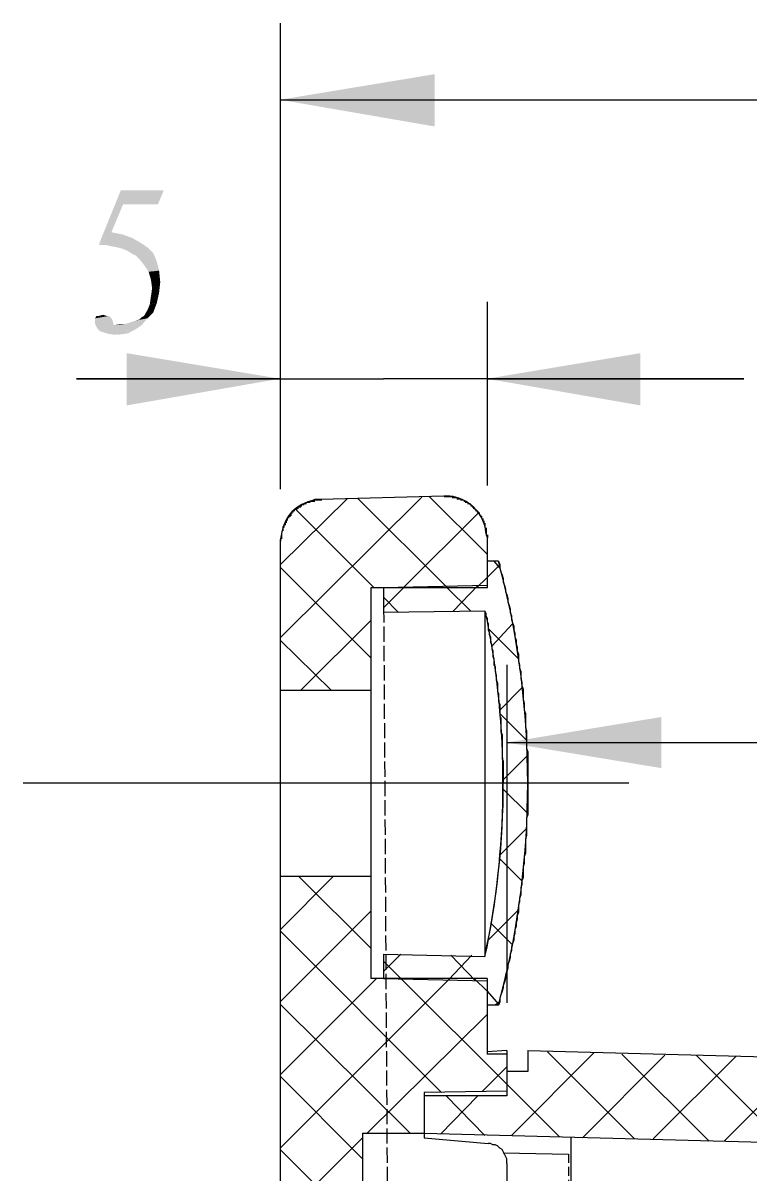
# Model space of a CAD drawing. Header units: millimetres. Extents: x 4 to 529, y -167 to 297.
# Drawn here: x 332.69 to 350.36, y 143.09 to 171.06 of the extents above; entities that cross this region are included whole.
import ezdxf

# ---------------------------------------------------------------- set-up
doc = ezdxf.new("R2010")
doc.units = ezdxf.units.MM
doc.linetypes.add('PDF_IMPORT', pattern=[1, 0.8, -0.2])
doc.layers.add('PDF_图层 1', color=7, linetype='Continuous', true_color=0x231f20)

msp = doc.modelspace()

# ---------------------------------------------------------------- linework, layer by layer
at = {"layer": 'PDF_图层 1', "color": 7, "lineweight": -3, "true_color": 0xffffff}
for points in [[(338.927, 171.065), (338.927, 159.746)], [(338.927, 169.202), (361.253, 169.202)], [(338.927, 164.291), (338.927, 159.746)], [(343.951, 164.291), (343.951, 159.831)], [(338.927, 162.428), (333.987, 162.428), (341.439, 162.428)], [(343.951, 162.428), (350.188, 162.428), (341.438, 162.428)], [(342.37, 159.549), (338.926, 156.133)], [(340.564, 159.52), (338.927, 157.912)], [(339.915, 159.492), (339.774, 159.492)], [(342.906, 159.577), (339.914, 159.492)], [(342.906, 159.577), (339.914, 159.492)], [(340.818, 159.52), (342.991, 157.347)], [(342.539, 159.577), (343.951, 158.166)], [(343.048, 159.577), (342.907, 159.577)], [(339.293, 159.266), (341.213, 157.347)], [(343.753, 159.182), (341.918, 157.347)], [(338.955, 158.617), (338.927, 158.504)], [(343.951, 158.589), (343.923, 158.702)], [(338.927, 158.504), (338.927, 154.863)], [(338.927, 158.504), (338.927, -18.33)], [(343.951, 158.589), (343.951, 157.347), (341.128, 157.347), (341.128, 154.863)], [(343.951, 158.589), (343.951, 157.347)], [(338.927, 157.855), (341.128, 155.654)], [(343.951, 157.996), (343.951, 157.403)], [(344.233, 157.996), (343.951, 157.996)], [(344.233, 157.996), (343.951, 157.996)], [(344.261, 157.912), (343.951, 157.601)], [(344.12, 157.996), (344.261, 157.827)], [(344.233, 157.996), (344.261, 157.911)], [(344.29, 157.77), (344.233, 157.996)], [(344.261, 157.912), (344.261, 157.827)], [(344.261, 157.827), (344.289, 157.742)], [(343.951, 157.601), (343.697, 157.347)], [(344.289, 157.742), (344.318, 157.658)], [(344.318, 157.658), (344.346, 157.573)], [(344.346, 157.573), (344.346, 157.488)], [(344.346, 157.488), (344.374, 157.404)], [(341.128, 157.347), (341.128, 147.863)], [(343.951, 157.347), (341.128, 157.347)], [(343.951, 157.404), (341.438, 157.347)], [(343.951, 157.404), (341.438, 157.347)], [(341.947, 157.375), (341.439, 156.867)], [(341.439, 157.347), (341.439, 156.754)], [(342.963, 157.375), (343.555, 156.782)], [(343.725, 157.404), (343.132, 156.783)], [(344.374, 157.404), (344.402, 157.319)], [(344.402, 157.319), (344.402, 157.262)], [(344.402, 157.262), (344.431, 157.178)], [(341.439, 157.121), (341.806, 156.754)], [(344.43, 157.178), (344.459, 157.093)], [(344.459, 157.093), (344.459, 157.008)], [(344.459, 157.008), (344.487, 156.924)], [(344.487, 156.924), (344.515, 156.839)], [(343.894, 156.783), (341.439, 156.754)], [(343.894, 156.783), (341.439, 156.754)], [(343.894, 156.783), (343.923, 156.726)], [(343.894, 156.783), (343.894, 148.4)], [(343.951, 156.585), (343.895, 156.782)], [(343.922, 156.726), (343.922, 156.67)], [(343.922, 156.67), (343.951, 156.613)], [(344.515, 156.839), (344.515, 156.754)], [(344.515, 156.754), (344.543, 156.67)], [(344.543, 156.67), (344.543, 156.585)], [(341.128, 156.557), (339.434, 154.863)], [(343.951, 156.613), (343.951, 156.528)], [(343.951, 156.529), (343.979, 156.472)], [(343.979, 156.472), (343.979, 156.416)], [(343.979, 156.416), (343.979, 156.331)], [(344.572, 156.472), (344.064, 155.936)], [(344.543, 156.585), (344.572, 156.5)], [(344.572, 156.5), (344.6, 156.416)], [(344.6, 156.416), (344.6, 156.331)], [(343.979, 156.359), (344.713, 155.625)], [(343.979, 156.331), (344.007, 156.275)], [(344.007, 156.275), (344.007, 156.218)], [(344.007, 156.218), (344.035, 156.162)], [(344.035, 156.162), (344.035, 156.077)], [(344.6, 156.331), (344.628, 156.246)], [(344.628, 156.246), (344.628, 156.162)], [(344.628, 156.162), (344.656, 156.077)], [(338.927, 156.077), (340.168, 154.863)], [(344.035, 156.077), (344.035, 156.021)], [(344.035, 156.02), (344.064, 155.964)], [(344.064, 155.964), (344.064, 155.879)], [(344.064, 155.879), (344.092, 155.823)], [(344.092, 155.823), (344.092, 155.766)], [(344.656, 156.077), (344.656, 155.992)], [(344.656, 155.992), (344.684, 155.908)], [(344.684, 155.907), (344.684, 155.823)], [(344.684, 155.823), (344.713, 155.738)], [(344.092, 155.766), (344.092, 155.682)], [(344.092, 155.682), (344.12, 155.625)], [(344.12, 155.625), (344.12, 155.569)], [(344.12, 155.569), (344.12, 155.484)], [(344.713, 155.738), (344.713, 155.654)], [(344.713, 155.653), (344.713, 155.569)], [(344.713, 155.569), (344.741, 155.484)], [(344.12, 155.484), (344.148, 155.428)], [(344.148, 155.428), (344.148, 155.371)], [(344.148, 155.371), (344.148, 155.315)], [(344.148, 155.315), (344.177, 155.23)], [(344.43, 155.484), (344.43, 147.27)], [(344.741, 155.484), (344.741, 155.399)], [(344.741, 155.4), (344.769, 155.315)], [(344.769, 155.315), (344.769, 155.23)], [(344.176, 155.23), (344.176, 155.174)], [(344.176, 155.174), (344.176, 155.117)], [(344.176, 155.117), (344.205, 155.033)], [(344.205, 155.033), (344.205, 154.976)], [(344.205, 154.976), (344.205, 154.92)], [(344.769, 155.23), (344.769, 155.145)], [(344.769, 155.146), (344.797, 155.061)], [(344.797, 155.061), (344.797, 154.976)], [(344.797, 154.976), (344.826, 154.891)], [(338.927, 154.863), (341.128, 154.863)], [(338.927, 154.863), (341.128, 154.863)], [(344.205, 154.92), (344.205, 154.835)], [(344.205, 154.835), (344.233, 154.779)], [(344.233, 154.778), (344.233, 154.722)], [(344.233, 154.722), (344.233, 154.637)], [(344.797, 154.92), (344.261, 154.383)], [(344.826, 154.892), (344.826, 154.807)], [(344.826, 154.807), (344.826, 154.722)], [(344.826, 154.722), (344.826, 154.637)], [(344.233, 154.637), (344.233, 154.581)], [(344.233, 154.581), (344.261, 154.524)], [(344.261, 154.524), (344.261, 154.44)], [(344.261, 154.44), (344.261, 154.383)], [(344.826, 154.637), (344.854, 154.553)], [(344.854, 154.553), (344.854, 154.468)], [(344.854, 154.468), (344.854, 154.383)], [(344.261, 154.383), (344.261, 154.327)], [(344.261, 154.327), (344.261, 154.242)], [(344.261, 154.299), (344.91, 153.649)], [(344.261, 154.242), (344.289, 154.186)], [(344.289, 154.186), (344.289, 154.129)], [(344.289, 154.129), (344.289, 154.045)], [(344.854, 154.383), (344.882, 154.299)], [(344.882, 154.299), (344.882, 154.214)], [(344.882, 154.214), (344.882, 154.129)], [(344.882, 154.129), (344.882, 154.045)], [(344.289, 154.045), (344.289, 153.988)], [(344.289, 153.988), (344.289, 153.932)], [(344.289, 153.932), (344.289, 153.847)], [(344.289, 153.847), (344.318, 153.791)], [(344.882, 154.045), (344.882, 153.96)], [(344.882, 153.96), (344.91, 153.875)], [(344.91, 153.875), (344.91, 153.791)], [(344.318, 153.791), (344.318, 153.734)], [(344.318, 153.734), (344.318, 153.65)], [(344.318, 153.649), (344.318, 153.593)], [(344.318, 153.593), (344.318, 153.537)], [(344.43, 153.593), (363.991, 153.593)], [(344.91, 153.791), (344.91, 153.706)], [(344.91, 153.706), (344.91, 153.621)], [(344.91, 153.621), (344.91, 153.537)], [(344.318, 153.536), (344.318, 153.452)], [(344.318, 153.452), (344.318, 153.396)], [(344.318, 153.395), (344.318, 153.339)], [(344.318, 153.339), (344.318, 153.254)], [(344.91, 153.536), (344.91, 153.452)], [(344.91, 153.452), (344.939, 153.367)], [(344.939, 153.367), (344.939, 153.283)], [(344.318, 153.254), (344.318, 153.198)], [(344.318, 153.198), (344.346, 153.141)], [(344.939, 153.283), (344.346, 152.69)], [(344.346, 153.141), (344.346, 153.057)], [(344.346, 153.057), (344.346, 153)], [(344.939, 153.283), (344.939, 153.198)], [(344.939, 153.198), (344.939, 153.113)], [(344.939, 153.113), (344.939, 153.028)], [(344.939, 153.029), (344.939, 152.944)], [(344.346, 153), (344.346, 152.944)], [(344.346, 152.944), (344.346, 152.859)], [(344.346, 152.859), (344.346, 152.803)], [(344.346, 152.803), (344.346, 152.746)], [(344.346, 152.746), (344.346, 152.662)], [(344.939, 152.944), (344.939, 152.859)], [(344.939, 152.859), (344.939, 152.774)], [(344.939, 152.775), (344.939, 152.69)], [(347.394, 152.605), (332.689, 152.605)], [(344.939, 152.605), (344.939, 152.52), (344.939, 152.436), (344.939, 152.351), (344.939, 152.266), (344.939, 152.182), (344.939, 152.097), (344.939, 152.012), (344.939, 151.928), (344.939, 151.843), (344.91, 151.758), (344.91, 151.674), (344.91, 151.589), (344.91, 151.504), (344.91, 151.42), (344.91, 151.335), (344.882, 151.25), (344.882, 151.166), (344.882, 151.081), (344.882, 150.996), (344.882, 150.911), (344.854, 150.827), (344.854, 150.742), (344.854, 150.657), (344.826, 150.573), (344.826, 150.488), (344.826, 150.403), (344.826, 150.319), (344.797, 150.234), (344.797, 150.149), (344.769, 150.065), (344.769, 149.98), (344.769, 149.895), (344.741, 149.811), (344.741, 149.726), (344.713, 149.641), (344.713, 149.557), (344.713, 149.472), (344.684, 149.387), (344.684, 149.303), (344.656, 149.218), (344.656, 149.133), (344.628, 149.049), (344.628, 148.964), (344.6, 148.879), (344.6, 148.795), (344.572, 148.71), (344.543, 148.625), (344.543, 148.541), (344.515, 148.456), (344.515, 148.371), (344.487, 148.287), (344.459, 148.202), (344.459, 148.117), (344.43, 148.032), (344.402, 147.948), (344.402, 147.863), (344.374, 147.778), (344.346, 147.694), (344.346, 147.637), (344.318, 147.553), (344.289, 147.468), (344.261, 147.383), (344.261, 147.299), (344.233, 147.214), (343.951, 147.214)], [(344.346, 152.662), (344.346, 152.605)], [(344.346, 152.464), (344.939, 151.871)], [(344.939, 152.69), (344.939, 152.605)], [(344.91, 151.504), (344.261, 150.855)], [(344.261, 150.77), (344.797, 150.234)], [(340.225, 150.347), (338.926, 149.049)], [(338.927, 150.347), (338.927, 147.355)], [(338.927, 150.347), (341.128, 150.347), (341.128, 147.863)], [(338.927, 150.347), (341.128, 150.347)], [(339.378, 150.347), (341.128, 148.597)], [(341.128, 149.5), (338.926, 147.299)], [(344.713, 149.528), (343.979, 148.795)], [(344.035, 149.218), (344.572, 148.682)], [(338.927, 149.021), (342.85, 145.097)], [(343.895, 148.399), (343.951, 148.625)], [(341.439, 148.456), (341.439, 147.863)], [(341.439, 148.456), (343.894, 148.399)], [(341.862, 148.456), (341.439, 148.033)], [(341.439, 148.456), (343.894, 148.399)], [(341.439, 148.287), (341.89, 147.835)], [(343.584, 148.428), (343.019, 147.835)], [(343.076, 148.428), (343.668, 147.807)], [(343.047, 147.863), (338.926, 143.742)], [(341.269, 147.863), (338.927, 145.521)], [(343.951, 147.863), (341.128, 147.863)], [(343.951, 147.863), (341.128, 147.863)], [(341.439, 147.863), (343.951, 147.807)], [(341.439, 147.863), (343.951, 147.807)], [(341.862, 147.863), (344.43, 145.295)], [(343.64, 147.863), (343.951, 147.553)], [(343.951, 147.863), (343.951, 146.029)], [(343.951, 147.863), (343.951, 146.029)], [(343.951, 147.807), (343.951, 147.214)], [(343.951, 147.553), (344.233, 147.242)], [(344.233, 147.214), (344.29, 147.44)], [(338.927, 147.355), (338.927, 144.956)], [(338.927, 147.242), (342.088, 144.109)], [(344.233, 147.214), (343.951, 147.214)], [(344.261, 147.299), (344.148, 147.214)], [(343.951, 146.988), (341.043, 144.109)], [(344.43, 146.028), (344.43, 145.125), (342.426, 145.097), (342.426, 144.109)], [(344.43, 146.113), (343.951, 146.085)], [(344.43, 146.028), (343.951, 146.028)], [(344.43, 146.028), (343.951, 146.028)], [(344.43, 146.113), (344.43, 145.012)], [(346.547, 146.057), (344.543, 144.053)], [(344.939, 146.113), (344.939, 145.605)], [(344.939, 146.113), (381.152, 145.154)], [(344.939, 146.113), (344.939, 145.605)], [(344.939, 146.113), (381.152, 145.154)], [(345.418, 146.085), (347.535, 143.968)], [(347.225, 146.028), (349.342, 143.912)], [(348.269, 146), (346.265, 143.996)], [(349.991, 145.972), (347.987, 143.968)], [(349.031, 146), (351.148, 143.883)], [(351.713, 145.916), (349.709, 143.912)], [(338.927, 145.492), (340.931, 143.488)], [(344.43, 145.718), (343.838, 145.125)], [(344.43, 145.605), (344.43, 145.012)], [(344.939, 145.605), (344.43, 145.605)], [(344.939, 145.605), (344.43, 145.605)], [(344.43, 145.295), (345.7, 144.024)], [(338.927, 144.956), (338.927, 95.081)], [(344.43, 145.125), (342.426, 145.097)], [(344.43, 145.013), (342.426, 145.013)], [(344.43, 145.013), (342.426, 145.013)], [(342.427, 145.097), (342.427, 143.996)], [(342.427, 145.013), (342.427, 144.109)], [(343.725, 145.013), (342.822, 144.081)], [(342.962, 145.013), (343.894, 144.053)], [(340.93, 144.109), (342.426, 144.109)], [(340.93, 144.109), (340.93, -3.935), (342.426, -3.935), (342.426, -4.923), (344.43, -4.951), (344.43, -5.854), (343.951, -5.854), (343.951, -7.661), (341.128, -7.661), (341.128, -10.173)], [(340.93, 144.109), (340.93, -3.935)], [(340.93, 144.109), (342.426, 144.109)], [(342.427, 144.109), (380.56, 143.093)], [(342.427, 144.109), (380.56, 143.093)], [(340.93, 143.996), (338.926, 141.992)], [(342.427, 143.996), (343.979, 143.855)], [(344.431, 143.375), (344.431, 143.488), (344.318, 143.714), (344.262, 143.742), (344.205, 143.799), (344.149, 143.827), (344.092, 143.827), (344.036, 143.855), (343.979, 143.855)], [(345.983, 143.996), (345.983, 136.347)], [(338.927, 143.714), (340.931, 141.71)], [(338.927, 143.714), (338.927, 88.843)], [(344.346, 143.629), (345.927, 143.601)], [(344.43, 143.375), (344.43, 142.303)]]:
    msp.add_lwpolyline(points, dxfattribs=at)
at = {"layer": 'PDF_图层 1', "color": 7, "linetype": 'PDF_IMPORT', "lineweight": -3, "ltscale": 0.460833, "true_color": 0xffffff}
msp.add_lwpolyline([(341.439, 157.347), (342.427, -4.923)], dxfattribs=at)
at = {"layer": 'PDF_图层 1', "color": 7, "linetype": 'PDF_IMPORT', "lineweight": -3, "ltscale": 0.265833, "true_color": 0xffffff}
msp.add_lwpolyline([(345.926, 143.601), (345.926, -3.427)], dxfattribs=at)
at = {"layer": 'PDF_图层 1', "color": 7, "lineweight": -3, "true_color": 0xffffff}
for centre, radius, start, end in [((324.054, 152.605), 20.885, 345.6806, 14.3194), ((323.702, 152.605), 20.637, 348.8806, 11.1194), ((324.631, 152.595), 19.715, 347.7128, 0.0291)]:
    msp.add_arc(centre, radius, start, end, dxfattribs=at)
for points in [[(339.774, 159.492), (339.298, 159.36), (339.031, 159.119), (338.955, 158.617)], [(343.923, 158.702), (343.892, 159.153), (343.492, 159.533), (343.048, 159.577)]]:
    msp.add_open_spline(points, degree=3, dxfattribs=at)
at = {"layer": 'PDF_图层 1', "color": 7, "true_color": 0xffffff, "transparency": 33554559}
for points in [[(338.927, 169.202), (342.681, 168.553), (342.681, 169.823)], [(335.116, 166.662), (334.523, 165.674), (335.06, 167)], [(335.059, 167), (335.116, 166.662), (336.104, 167)], [(335.116, 166.662), (335.962, 166.662), (336.104, 167)], [(335.116, 166.662), (334.834, 165.984), (334.523, 165.674)], [(334.834, 165.984), (334.523, 165.673), (335.116, 165.928)], [(335.116, 165.928), (334.523, 165.674), (335.342, 165.843)], [(335.342, 165.843), (334.523, 165.674), (335.539, 165.731)], [(334.523, 165.674), (334.693, 165.674), (335.54, 165.731)], [(334.693, 165.674), (334.834, 165.645), (335.54, 165.731)], [(334.834, 165.645), (334.975, 165.618), (335.539, 165.73)], [(335.54, 165.73), (334.975, 165.617), (335.708, 165.617)], [(334.975, 165.617), (335.088, 165.589), (335.709, 165.617)], [(335.088, 165.589), (335.229, 165.532), (335.708, 165.617)], [(335.229, 165.532), (335.313, 165.476), (335.709, 165.617)], [(335.708, 165.617), (335.313, 165.476), (335.85, 165.476)], [(335.313, 165.476), (335.426, 165.419), (335.85, 165.476)], [(335.426, 165.42), (335.511, 165.335), (335.85, 165.477)], [(335.85, 165.476), (335.511, 165.335), (335.935, 165.279)], [(335.511, 165.335), (335.624, 165.194), (335.935, 165.278)], [(335.935, 165.279), (335.624, 165.194), (335.991, 165.052)], [(335.624, 165.194), (335.737, 165.025), (335.991, 165.052)], [(335.737, 165.025), (335.794, 164.827), (335.991, 165.052)], [(335.991, 165.053), (335.794, 164.827), (336.019, 164.771)], [(335.794, 164.827), (335.821, 164.629), (336.019, 164.77)], [(335.822, 164.629), (335.991, 164.517), (336.019, 164.771)], [(335.822, 164.629), (335.794, 164.432), (335.991, 164.517)], [(335.794, 164.432), (335.935, 164.263), (335.991, 164.517)], [(335.708, 164.093), (335.85, 164.036), (335.935, 164.263)], [(335.765, 164.234), (335.708, 164.093), (335.935, 164.262)], [(335.794, 164.432), (335.765, 164.234), (335.935, 164.263)], [(334.467, 163.952), (334.439, 163.895), (334.777, 163.952)], [(334.777, 163.952), (334.439, 163.895), (334.834, 163.895)], [(334.636, 163.98), (334.524, 163.952), (334.721, 163.952)], [(335.567, 163.924), (335.511, 163.867), (335.709, 163.896)], [(335.624, 163.952), (335.567, 163.924), (335.85, 164.036)], [(335.567, 163.924), (335.709, 163.896), (335.85, 164.036)], [(335.708, 164.093), (335.624, 163.952), (335.85, 164.036)], [(334.439, 163.895), (334.439, 163.868), (334.834, 163.895)], [(334.834, 163.895), (334.439, 163.868), (334.862, 163.839)], [(334.439, 163.867), (334.439, 163.811), (334.862, 163.839)], [(334.439, 163.811), (334.439, 163.754), (334.862, 163.839)], [(334.862, 163.839), (334.439, 163.754), (334.89, 163.726)], [(334.439, 163.754), (334.466, 163.698), (334.89, 163.726)], [(334.89, 163.726), (334.467, 163.698), (335.567, 163.726)], [(334.467, 163.698), (334.495, 163.641), (335.567, 163.726)], [(334.495, 163.641), (335.398, 163.614), (335.568, 163.726)], [(334.495, 163.641), (334.551, 163.585), (335.398, 163.614)], [(335.031, 163.754), (334.89, 163.726), (335.144, 163.754)], [(335.144, 163.754), (334.89, 163.726), (335.567, 163.726)], [(335.144, 163.754), (335.567, 163.726), (335.709, 163.896)], [(335.342, 163.811), (335.257, 163.783), (335.708, 163.895)], [(335.426, 163.839), (335.342, 163.811), (335.708, 163.896)], [(335.511, 163.867), (335.426, 163.839), (335.708, 163.895)], [(334.551, 163.585), (334.636, 163.557), (335.398, 163.613)], [(334.636, 163.557), (334.721, 163.528), (335.398, 163.614)], [(334.721, 163.528), (335.229, 163.528), (335.398, 163.614)], [(334.721, 163.528), (334.862, 163.501), (335.229, 163.528)], [(334.862, 163.5), (335.031, 163.5), (335.229, 163.528)], [(338.927, 162.428), (335.201, 163.049), (335.201, 161.779)], [(343.951, 162.428), (347.676, 161.779), (347.676, 163.049)], [(344.43, 153.593), (348.184, 152.972), (348.184, 154.214)]]:
    msp.add_solid(points, dxfattribs=at)
at = {"layer": 'PDF_图层 1', "color": 7, "lineweight": -3, "true_color": 0xffffff, "transparency": 33554559}
for points in [[(339.632, 159.464), (339.632, 159.408), (339.66, 159.464), (339.66, 159.408)], [(339.632, 159.464), (339.632, 159.436), (339.689, 159.464), (339.689, 159.436)], [(339.66, 159.464), (339.66, 159.436), (339.689, 159.464), (339.689, 159.436)], [(339.66, 159.464), (339.66, 159.436), (339.689, 159.464), (339.689, 159.436)], [(339.66, 159.464), (339.66, 159.436), (339.689, 159.464), (339.689, 159.436)], [(339.66, 159.464), (339.66, 159.436), (339.717, 159.464), (339.717, 159.436)], [(339.688, 159.464), (339.688, 159.436), (339.716, 159.464), (339.716, 159.436)], [(339.688, 159.464), (339.688, 159.436), (339.716, 159.464), (339.716, 159.436)], [(339.688, 159.464), (339.688, 159.436), (339.716, 159.464), (339.716, 159.436)], [(339.688, 159.464), (339.688, 159.436), (339.745, 159.464), (339.745, 159.436)], [(339.717, 159.464), (339.717, 159.436), (339.745, 159.464), (339.745, 159.436)], [(339.717, 159.464), (339.717, 159.436), (339.745, 159.464), (339.745, 159.436)], [(339.717, 159.464), (339.717, 159.436), (339.745, 159.464), (339.745, 159.436)], [(339.717, 159.464), (339.717, 159.436), (339.774, 159.464), (339.774, 159.436)], [(339.745, 159.492), (339.745, 159.435), (339.773, 159.492), (339.773, 159.435)], [(339.745, 159.492), (339.745, 159.464), (339.773, 159.492), (339.773, 159.464)], [(339.745, 159.492), (339.745, 159.464), (339.801, 159.492), (339.801, 159.464)], [(339.773, 159.492), (339.773, 159.464), (339.801, 159.492), (339.801, 159.464)], [(339.773, 159.492), (339.773, 159.464), (339.801, 159.492), (339.801, 159.464)], [(339.773, 159.492), (339.773, 159.464), (339.801, 159.492), (339.801, 159.464)], [(339.773, 159.492), (339.773, 159.464), (339.83, 159.492), (339.83, 159.464)], [(339.801, 159.492), (339.801, 159.464), (339.83, 159.492), (339.83, 159.464)], [(339.801, 159.492), (339.801, 159.464), (339.83, 159.492), (339.83, 159.464)], [(339.801, 159.492), (339.801, 159.464), (339.83, 159.492), (339.83, 159.464)], [(339.801, 159.492), (339.801, 159.464), (339.858, 159.492), (339.858, 159.464)], [(339.83, 159.492), (339.83, 159.464), (339.858, 159.492), (339.858, 159.464)], [(339.83, 159.492), (339.83, 159.464), (339.858, 159.492), (339.858, 159.464)], [(339.83, 159.492), (339.83, 159.464), (339.858, 159.492), (339.858, 159.464)], [(339.83, 159.492), (339.83, 159.464), (339.887, 159.492), (339.887, 159.464)], [(339.858, 159.492), (339.858, 159.464), (339.886, 159.492), (339.886, 159.464)], [(339.858, 159.492), (339.858, 159.464), (339.886, 159.492), (339.886, 159.464)], [(339.858, 159.492), (339.858, 159.464), (339.886, 159.492), (339.886, 159.464)], [(339.858, 159.492), (339.858, 159.464), (339.914, 159.492), (339.914, 159.464)], [(339.887, 159.492), (339.887, 159.464), (339.914, 159.492), (339.914, 159.464)], [(339.887, 159.492), (339.887, 159.464), (339.914, 159.492), (339.914, 159.464)], [(339.887, 159.492), (339.887, 159.464), (339.914, 159.492), (339.914, 159.464)], [(339.887, 159.492), (339.887, 159.464), (339.943, 159.492), (339.943, 159.464)], [(339.914, 159.492), (339.914, 159.464), (339.942, 159.492), (339.942, 159.464)], [(342.906, 159.577), (342.906, 159.549), (342.934, 159.577), (342.934, 159.549)], [(342.906, 159.577), (342.906, 159.549), (342.963, 159.577), (342.963, 159.549)], [(342.935, 159.577), (342.935, 159.549), (342.963, 159.577), (342.963, 159.549)], [(342.935, 159.577), (342.935, 159.549), (342.963, 159.577), (342.963, 159.549)], [(342.935, 159.577), (342.935, 159.549), (342.963, 159.577), (342.963, 159.549)], [(342.935, 159.577), (342.935, 159.549), (342.991, 159.577), (342.991, 159.549)], [(342.963, 159.577), (342.963, 159.549), (342.991, 159.577), (342.991, 159.549)], [(342.963, 159.577), (342.963, 159.549), (342.991, 159.577), (342.991, 159.549)], [(342.963, 159.577), (342.963, 159.549), (342.991, 159.577), (342.991, 159.549)], [(342.963, 159.577), (342.963, 159.549), (343.019, 159.577), (343.019, 159.549)], [(342.991, 159.577), (342.991, 159.549), (343.019, 159.577), (343.019, 159.549)], [(342.991, 159.577), (342.991, 159.549), (343.019, 159.577), (343.019, 159.549)], [(342.991, 159.577), (342.991, 159.549), (343.019, 159.577), (343.019, 159.549)], [(342.991, 159.577), (342.991, 159.549), (343.047, 159.577), (343.047, 159.549)], [(343.019, 159.577), (343.019, 159.549), (343.047, 159.577), (343.047, 159.549)], [(343.019, 159.577), (343.019, 159.549), (343.047, 159.577), (343.047, 159.549)], [(343.019, 159.577), (343.019, 159.549), (343.076, 159.577), (343.076, 159.549)], [(343.047, 159.577), (343.047, 159.549), (343.076, 159.577), (343.076, 159.549)], [(343.047, 159.577), (343.047, 159.549), (343.076, 159.577), (343.076, 159.549)], [(343.047, 159.577), (343.047, 159.549), (343.076, 159.577), (343.076, 159.549)], [(343.047, 159.577), (343.047, 159.549), (343.104, 159.577), (343.104, 159.549)], [(343.076, 159.577), (343.076, 159.549), (343.103, 159.577), (343.103, 159.549)], [(343.076, 159.577), (343.076, 159.549), (343.103, 159.577), (343.103, 159.549)], [(343.076, 159.577), (343.076, 159.549), (343.103, 159.577), (343.103, 159.549)], [(343.076, 159.577), (343.076, 159.549), (343.132, 159.577), (343.132, 159.549)], [(343.104, 159.577), (343.104, 159.549), (343.132, 159.577), (343.132, 159.549)], [(343.104, 159.577), (343.104, 159.52), (343.132, 159.577), (343.132, 159.52)], [(343.104, 159.549), (343.104, 159.521), (343.161, 159.549), (343.161, 159.521)], [(343.132, 159.549), (343.132, 159.521), (343.16, 159.549), (343.16, 159.521)], [(343.132, 159.549), (343.132, 159.521), (343.16, 159.549), (343.16, 159.521)], [(343.132, 159.549), (343.132, 159.521), (343.16, 159.549), (343.16, 159.521)], [(343.132, 159.549), (343.132, 159.521), (343.189, 159.549), (343.189, 159.521)], [(343.16, 159.549), (343.16, 159.521), (343.189, 159.549), (343.189, 159.521)], [(343.16, 159.549), (343.16, 159.521), (343.189, 159.549), (343.189, 159.521)], [(343.16, 159.549), (343.16, 159.521), (343.217, 159.549), (343.217, 159.521)], [(343.189, 159.549), (343.189, 159.521), (343.217, 159.549), (343.217, 159.521)], [(343.189, 159.549), (343.189, 159.521), (343.217, 159.549), (343.217, 159.521)], [(343.189, 159.549), (343.189, 159.521), (343.217, 159.549), (343.217, 159.521)], [(343.189, 159.549), (343.189, 159.521), (343.245, 159.549), (343.245, 159.521)], [(343.217, 159.549), (343.217, 159.521), (343.245, 159.549), (343.245, 159.521)], [(343.217, 159.549), (343.217, 159.521), (343.245, 159.549), (343.245, 159.521)], [(343.217, 159.549), (343.217, 159.492), (343.245, 159.549), (343.245, 159.492)], [(343.245, 159.52), (343.245, 159.492), (343.273, 159.52), (343.273, 159.492)], [(343.245, 159.52), (343.245, 159.492), (343.273, 159.52), (343.273, 159.492)], [(343.245, 159.52), (343.245, 159.492), (343.273, 159.52), (343.273, 159.492)], [(343.245, 159.52), (343.245, 159.492), (343.273, 159.52), (343.273, 159.492)], [(343.245, 159.52), (343.245, 159.492), (343.301, 159.52), (343.301, 159.492)], [(343.273, 159.52), (343.273, 159.492), (343.301, 159.52), (343.301, 159.492)], [(343.273, 159.52), (343.273, 159.492), (343.301, 159.52), (343.301, 159.492)], [(343.273, 159.52), (343.273, 159.492), (343.33, 159.52), (343.33, 159.492)], [(343.301, 159.52), (343.301, 159.492), (343.33, 159.52), (343.33, 159.492)], [(343.301, 159.52), (343.301, 159.492), (343.33, 159.52), (343.33, 159.492)], [(343.301, 159.52), (343.301, 159.464), (343.33, 159.52), (343.33, 159.464)], [(343.33, 159.492), (343.33, 159.464), (343.357, 159.492), (343.357, 159.464)], [(343.33, 159.492), (343.33, 159.464), (343.357, 159.492), (343.357, 159.464)], [(343.33, 159.492), (343.33, 159.464), (343.357, 159.492), (343.357, 159.464)], [(343.33, 159.492), (343.33, 159.464), (343.357, 159.492), (343.357, 159.464)], [(343.33, 159.492), (343.33, 159.464), (343.386, 159.492), (343.386, 159.464)], [(343.358, 159.492), (343.358, 159.464), (343.386, 159.492), (343.386, 159.464)], [(343.358, 159.492), (343.358, 159.464), (343.386, 159.492), (343.386, 159.464)], [(343.358, 159.492), (343.358, 159.464), (343.386, 159.492), (343.386, 159.464)], [(343.358, 159.492), (343.358, 159.464), (343.386, 159.492), (343.386, 159.464)], [(343.386, 159.464), (343.386, 159.436), (343.414, 159.464), (343.414, 159.436)], [(343.386, 159.464), (343.386, 159.436), (343.414, 159.464), (343.414, 159.436)], [(343.386, 159.464), (343.386, 159.436), (343.414, 159.464), (343.414, 159.436)], [(343.386, 159.464), (343.386, 159.436), (343.414, 159.464), (343.414, 159.436)], [(343.386, 159.464), (343.386, 159.436), (343.443, 159.464), (343.443, 159.436)], [(343.414, 159.464), (343.414, 159.436), (343.443, 159.464), (343.443, 159.436)], [(343.414, 159.464), (343.414, 159.436), (343.443, 159.464), (343.443, 159.436)], [(343.414, 159.464), (343.414, 159.408), (343.443, 159.464), (343.443, 159.408)], [(339.209, 159.21), (339.209, 159.154), (339.237, 159.21), (339.237, 159.154)], [(339.209, 159.181), (339.209, 159.154), (339.237, 159.181), (339.237, 159.154)], [(339.209, 159.181), (339.209, 159.154), (339.237, 159.181), (339.237, 159.154)], [(339.209, 159.181), (339.209, 159.154), (339.237, 159.181), (339.237, 159.154)], [(339.209, 159.181), (339.209, 159.154), (339.237, 159.181), (339.237, 159.154)], [(339.209, 159.181), (339.209, 159.154), (339.237, 159.181), (339.237, 159.154)], [(339.237, 159.21), (339.237, 159.182), (339.265, 159.21), (339.265, 159.182)], [(339.237, 159.21), (339.237, 159.182), (339.265, 159.21), (339.265, 159.182)], [(339.237, 159.21), (339.237, 159.182), (339.265, 159.21), (339.265, 159.182)], [(339.237, 159.21), (339.237, 159.182), (339.265, 159.21), (339.265, 159.182)], [(339.237, 159.21), (339.237, 159.182), (339.265, 159.21), (339.265, 159.182)], [(339.237, 159.21), (339.237, 159.182), (339.265, 159.21), (339.265, 159.182)], [(339.265, 159.238), (339.265, 159.21), (339.293, 159.238), (339.293, 159.21)], [(339.265, 159.238), (339.265, 159.21), (339.293, 159.238), (339.293, 159.21)], [(339.265, 159.238), (339.265, 159.21), (339.293, 159.238), (339.293, 159.21)], [(339.265, 159.238), (339.265, 159.21), (339.293, 159.238), (339.293, 159.21)], [(339.265, 159.238), (339.265, 159.21), (339.293, 159.238), (339.293, 159.21)], [(339.265, 159.238), (339.265, 159.21), (339.293, 159.238), (339.293, 159.21)], [(339.293, 159.266), (339.293, 159.238), (339.322, 159.266), (339.322, 159.238)], [(339.293, 159.266), (339.293, 159.238), (339.322, 159.266), (339.322, 159.238)], [(339.293, 159.266), (339.293, 159.238), (339.322, 159.266), (339.322, 159.238)], [(339.293, 159.266), (339.293, 159.238), (339.322, 159.266), (339.322, 159.238)], [(339.293, 159.266), (339.293, 159.238), (339.322, 159.266), (339.322, 159.238)], [(339.293, 159.266), (339.293, 159.238), (339.35, 159.266), (339.35, 159.238)], [(339.322, 159.295), (339.322, 159.267), (339.35, 159.295), (339.35, 159.267)], [(339.322, 159.295), (339.322, 159.267), (339.35, 159.295), (339.35, 159.267)], [(339.322, 159.295), (339.322, 159.267), (339.35, 159.295), (339.35, 159.267)], [(339.322, 159.295), (339.322, 159.267), (339.378, 159.295), (339.378, 159.267)], [(339.35, 159.323), (339.35, 159.266), (339.378, 159.323), (339.378, 159.266)], [(339.35, 159.323), (339.35, 159.295), (339.406, 159.323), (339.406, 159.295)], [(339.35, 159.295), (339.35, 159.267), (339.378, 159.295), (339.378, 159.267)], [(339.35, 159.295), (339.35, 159.267), (339.378, 159.295), (339.378, 159.267)], [(339.378, 159.323), (339.378, 159.295), (339.406, 159.323), (339.406, 159.295)], [(339.378, 159.323), (339.378, 159.295), (339.406, 159.323), (339.406, 159.295)], [(339.378, 159.323), (339.378, 159.295), (339.406, 159.323), (339.406, 159.295)], [(339.378, 159.323), (339.378, 159.295), (339.435, 159.323), (339.435, 159.295)], [(339.406, 159.351), (339.406, 159.323), (339.434, 159.351), (339.434, 159.323)], [(339.406, 159.351), (339.406, 159.323), (339.434, 159.351), (339.434, 159.323)], [(339.406, 159.351), (339.406, 159.323), (339.434, 159.351), (339.434, 159.323)], [(339.406, 159.351), (339.406, 159.323), (339.434, 159.351), (339.434, 159.323)], [(339.406, 159.351), (339.406, 159.323), (339.463, 159.351), (339.463, 159.323)], [(339.434, 159.38), (339.434, 159.323), (339.462, 159.38), (339.462, 159.323)], [(339.434, 159.38), (339.434, 159.352), (339.491, 159.38), (339.491, 159.352)], [(339.434, 159.351), (339.434, 159.323), (339.462, 159.351), (339.462, 159.323)], [(339.463, 159.38), (339.463, 159.352), (339.491, 159.38), (339.491, 159.352)], [(339.463, 159.38), (339.463, 159.352), (339.491, 159.38), (339.491, 159.352)], [(339.463, 159.38), (339.463, 159.352), (339.491, 159.38), (339.491, 159.352)], [(339.463, 159.38), (339.463, 159.352), (339.52, 159.38), (339.52, 159.352)], [(339.491, 159.408), (339.491, 159.351), (339.519, 159.408), (339.519, 159.351)], [(339.491, 159.408), (339.491, 159.38), (339.547, 159.408), (339.547, 159.38)], [(339.491, 159.38), (339.491, 159.352), (339.519, 159.38), (339.519, 159.352)], [(339.519, 159.408), (339.519, 159.38), (339.547, 159.408), (339.547, 159.38)], [(339.519, 159.408), (339.519, 159.38), (339.547, 159.408), (339.547, 159.38)], [(339.519, 159.408), (339.519, 159.38), (339.547, 159.408), (339.547, 159.38)], [(339.519, 159.408), (339.519, 159.38), (339.576, 159.408), (339.576, 159.38)], [(339.547, 159.435), (339.547, 159.379), (339.576, 159.435), (339.576, 159.379)], [(339.547, 159.408), (339.547, 159.38), (339.576, 159.408), (339.576, 159.38)], [(339.547, 159.408), (339.547, 159.38), (339.576, 159.408), (339.576, 159.38)], [(339.576, 159.435), (339.576, 159.408), (339.604, 159.435), (339.604, 159.408)], [(339.576, 159.435), (339.576, 159.408), (339.604, 159.435), (339.604, 159.408)], [(339.576, 159.435), (339.576, 159.408), (339.604, 159.435), (339.604, 159.408)], [(339.576, 159.435), (339.576, 159.408), (339.604, 159.435), (339.604, 159.408)], [(339.576, 159.435), (339.576, 159.408), (339.632, 159.435), (339.632, 159.408)], [(339.604, 159.435), (339.604, 159.408), (339.632, 159.435), (339.632, 159.408)], [(339.604, 159.435), (339.604, 159.408), (339.632, 159.435), (339.632, 159.408)], [(339.604, 159.435), (339.604, 159.408), (339.632, 159.435), (339.632, 159.408)], [(339.604, 159.435), (339.604, 159.408), (339.66, 159.435), (339.66, 159.408)], [(339.632, 159.435), (339.632, 159.408), (339.66, 159.435), (339.66, 159.408)], [(343.443, 159.435), (343.443, 159.408), (343.471, 159.435), (343.471, 159.408)], [(343.443, 159.435), (343.443, 159.408), (343.471, 159.435), (343.471, 159.408)], [(343.443, 159.435), (343.443, 159.408), (343.471, 159.435), (343.471, 159.408)], [(343.443, 159.435), (343.443, 159.408), (343.471, 159.435), (343.471, 159.408)], [(343.443, 159.435), (343.443, 159.408), (343.499, 159.435), (343.499, 159.408)], [(343.471, 159.435), (343.471, 159.408), (343.499, 159.435), (343.499, 159.408)], [(343.471, 159.435), (343.471, 159.379), (343.499, 159.435), (343.499, 159.379)], [(343.471, 159.408), (343.471, 159.38), (343.527, 159.408), (343.527, 159.38)], [(343.499, 159.408), (343.499, 159.38), (343.527, 159.408), (343.527, 159.38)], [(343.499, 159.408), (343.499, 159.38), (343.527, 159.408), (343.527, 159.38)], [(343.499, 159.408), (343.499, 159.38), (343.527, 159.408), (343.527, 159.38)], [(343.499, 159.408), (343.499, 159.38), (343.556, 159.408), (343.556, 159.38)], [(343.527, 159.38), (343.527, 159.352), (343.556, 159.38), (343.556, 159.352)], [(343.527, 159.38), (343.527, 159.352), (343.556, 159.38), (343.556, 159.352)], [(343.527, 159.38), (343.527, 159.352), (343.556, 159.38), (343.556, 159.352)], [(343.527, 159.38), (343.527, 159.352), (343.584, 159.38), (343.584, 159.352)], [(343.556, 159.38), (343.556, 159.352), (343.584, 159.38), (343.584, 159.352)], [(343.556, 159.38), (343.556, 159.323), (343.584, 159.38), (343.584, 159.323)], [(343.556, 159.351), (343.556, 159.323), (343.584, 159.351), (343.584, 159.323)], [(343.556, 159.351), (343.556, 159.323), (343.612, 159.351), (343.612, 159.323)], [(343.584, 159.351), (343.584, 159.323), (343.611, 159.351), (343.611, 159.323)], [(343.584, 159.351), (343.584, 159.323), (343.611, 159.351), (343.611, 159.323)], [(343.584, 159.351), (343.584, 159.294), (343.611, 159.351), (343.611, 159.294)], [(343.612, 159.323), (343.612, 159.295), (343.64, 159.323), (343.64, 159.295)], [(343.612, 159.323), (343.612, 159.295), (343.64, 159.323), (343.64, 159.295)], [(343.612, 159.323), (343.612, 159.295), (343.64, 159.323), (343.64, 159.295)], [(343.612, 159.323), (343.612, 159.295), (343.64, 159.323), (343.64, 159.295)], [(343.612, 159.323), (343.612, 159.266), (343.64, 159.323), (343.64, 159.266)], [(343.64, 159.295), (343.64, 159.267), (343.668, 159.295), (343.668, 159.267)], [(343.64, 159.295), (343.64, 159.267), (343.668, 159.295), (343.668, 159.267)], [(343.64, 159.295), (343.64, 159.267), (343.668, 159.295), (343.668, 159.267)], [(343.64, 159.295), (343.64, 159.267), (343.668, 159.295), (343.668, 159.267)], [(343.64, 159.295), (343.64, 159.238), (343.668, 159.295), (343.668, 159.238)], [(343.668, 159.266), (343.668, 159.238), (343.696, 159.266), (343.696, 159.238)], [(343.668, 159.266), (343.668, 159.238), (343.696, 159.266), (343.696, 159.238)], [(343.668, 159.266), (343.668, 159.238), (343.696, 159.266), (343.696, 159.238)], [(343.668, 159.266), (343.668, 159.238), (343.696, 159.266), (343.696, 159.238)], [(343.668, 159.266), (343.668, 159.209), (343.696, 159.266), (343.696, 159.209)], [(343.697, 159.238), (343.697, 159.21), (343.725, 159.238), (343.725, 159.21)], [(343.697, 159.238), (343.697, 159.21), (343.725, 159.238), (343.725, 159.21)], [(343.697, 159.238), (343.697, 159.21), (343.725, 159.238), (343.725, 159.21)], [(343.697, 159.238), (343.697, 159.21), (343.725, 159.238), (343.725, 159.21)], [(343.697, 159.238), (343.697, 159.181), (343.725, 159.238), (343.725, 159.181)], [(343.697, 159.21), (343.697, 159.182), (343.754, 159.21), (343.754, 159.182)], [(343.725, 159.21), (343.725, 159.182), (343.753, 159.21), (343.753, 159.182)], [(343.725, 159.21), (343.725, 159.154), (343.753, 159.21), (343.753, 159.154)], [(343.725, 159.181), (343.725, 159.154), (343.753, 159.181), (343.753, 159.154)], [(343.725, 159.181), (343.725, 159.154), (343.753, 159.181), (343.753, 159.154)], [(343.725, 159.181), (343.725, 159.154), (343.781, 159.181), (343.781, 159.154)], [(343.753, 159.181), (343.753, 159.125), (343.781, 159.181), (343.781, 159.125)], [(339.011, 158.899), (339.011, 158.843), (339.039, 158.899), (339.039, 158.843)], [(339.011, 158.899), (339.011, 158.871), (339.039, 158.899), (339.039, 158.871)], [(339.011, 158.899), (339.011, 158.871), (339.068, 158.899), (339.068, 158.871)], [(339.039, 158.956), (339.039, 158.899), (339.068, 158.956), (339.068, 158.899)], [(339.039, 158.956), (339.039, 158.928), (339.068, 158.956), (339.068, 158.928)], [(339.039, 158.956), (339.039, 158.928), (339.068, 158.956), (339.068, 158.928)], [(339.039, 158.956), (339.039, 158.928), (339.096, 158.956), (339.096, 158.928)], [(339.039, 158.928), (339.039, 158.871), (339.068, 158.928), (339.068, 158.871)], [(339.039, 158.928), (339.039, 158.899), (339.068, 158.928), (339.068, 158.899)], [(339.039, 158.928), (339.039, 158.899), (339.068, 158.928), (339.068, 158.899)], [(339.039, 158.928), (339.039, 158.899), (339.068, 158.928), (339.068, 158.899)], [(339.068, 159.012), (339.068, 158.955), (339.096, 159.012), (339.096, 158.955)], [(339.068, 159.012), (339.068, 158.984), (339.096, 159.012), (339.096, 158.984)], [(339.068, 159.012), (339.068, 158.984), (339.124, 159.012), (339.124, 158.984)], [(339.068, 158.984), (339.068, 158.956), (339.096, 158.984), (339.096, 158.956)], [(339.068, 158.984), (339.068, 158.956), (339.096, 158.984), (339.096, 158.956)], [(339.068, 158.984), (339.068, 158.956), (339.096, 158.984), (339.096, 158.956)], [(339.068, 158.984), (339.068, 158.956), (339.096, 158.984), (339.096, 158.956)], [(339.096, 159.041), (339.096, 158.984), (339.124, 159.041), (339.124, 158.984)], [(339.096, 159.041), (339.096, 159.013), (339.124, 159.041), (339.124, 159.013)], [(339.096, 159.041), (339.096, 159.013), (339.124, 159.041), (339.124, 159.013)], [(339.096, 159.041), (339.096, 159.013), (339.124, 159.041), (339.124, 159.013)], [(339.096, 159.041), (339.096, 159.013), (339.124, 159.041), (339.124, 159.013)], [(339.096, 159.041), (339.096, 159.013), (339.124, 159.041), (339.124, 159.013)], [(339.124, 159.097), (339.124, 159.04), (339.152, 159.097), (339.152, 159.04)], [(339.124, 159.097), (339.124, 159.069), (339.152, 159.097), (339.152, 159.069)], [(339.124, 159.097), (339.124, 159.069), (339.181, 159.097), (339.181, 159.069)], [(339.124, 159.069), (339.124, 159.041), (339.152, 159.069), (339.152, 159.041)], [(339.124, 159.069), (339.124, 159.041), (339.152, 159.069), (339.152, 159.041)], [(339.124, 159.069), (339.124, 159.041), (339.152, 159.069), (339.152, 159.041)], [(339.124, 159.069), (339.124, 159.041), (339.152, 159.069), (339.152, 159.041)], [(339.152, 159.126), (339.152, 159.069), (339.181, 159.126), (339.181, 159.069)], [(339.152, 159.126), (339.152, 159.098), (339.181, 159.126), (339.181, 159.098)], [(339.152, 159.126), (339.152, 159.098), (339.181, 159.126), (339.181, 159.098)], [(339.152, 159.126), (339.152, 159.098), (339.209, 159.126), (339.209, 159.098)], [(339.152, 159.097), (339.152, 159.069), (339.181, 159.097), (339.181, 159.069)], [(339.181, 159.154), (339.181, 159.097), (339.209, 159.154), (339.209, 159.097)], [(339.181, 159.154), (339.181, 159.126), (339.209, 159.154), (339.209, 159.126)], [(339.181, 159.154), (339.181, 159.126), (339.209, 159.154), (339.209, 159.126)], [(339.181, 159.154), (339.181, 159.126), (339.209, 159.154), (339.209, 159.126)], [(339.181, 159.154), (339.181, 159.126), (339.209, 159.154), (339.209, 159.126)], [(343.753, 159.154), (343.753, 159.126), (343.781, 159.154), (343.781, 159.126)], [(343.753, 159.154), (343.753, 159.126), (343.781, 159.154), (343.781, 159.126)], [(343.753, 159.154), (343.753, 159.126), (343.781, 159.154), (343.781, 159.126)], [(343.753, 159.154), (343.753, 159.126), (343.781, 159.154), (343.781, 159.126)], [(343.781, 159.126), (343.781, 159.098), (343.81, 159.126), (343.81, 159.098)], [(343.781, 159.126), (343.781, 159.098), (343.81, 159.126), (343.81, 159.098)], [(343.781, 159.126), (343.781, 159.098), (343.81, 159.126), (343.81, 159.098)], [(343.781, 159.126), (343.781, 159.098), (343.81, 159.126), (343.81, 159.098)], [(343.781, 159.126), (343.781, 159.069), (343.81, 159.126), (343.81, 159.069)], [(343.781, 159.097), (343.781, 159.069), (343.81, 159.097), (343.81, 159.069)], [(343.781, 159.097), (343.781, 159.069), (343.838, 159.097), (343.838, 159.069)], [(343.81, 159.097), (343.81, 159.04), (343.838, 159.097), (343.838, 159.04)], [(343.81, 159.069), (343.81, 159.041), (343.838, 159.069), (343.838, 159.041)], [(343.81, 159.069), (343.81, 159.041), (343.838, 159.069), (343.838, 159.041)], [(343.81, 159.069), (343.81, 159.041), (343.838, 159.069), (343.838, 159.041)], [(343.81, 159.069), (343.81, 159.012), (343.838, 159.069), (343.838, 159.012)], [(343.81, 159.041), (343.81, 159.013), (343.866, 159.041), (343.866, 159.013)], [(343.838, 159.041), (343.838, 159.013), (343.866, 159.041), (343.866, 159.013)], [(343.838, 159.041), (343.838, 158.984), (343.866, 159.041), (343.866, 158.984)], [(343.838, 159.012), (343.838, 158.984), (343.866, 159.012), (343.866, 158.984)], [(343.838, 159.012), (343.838, 158.984), (343.866, 159.012), (343.866, 158.984)], [(343.838, 159.012), (343.838, 158.984), (343.866, 159.012), (343.866, 158.984)], [(343.838, 159.012), (343.838, 158.955), (343.866, 159.012), (343.866, 158.955)], [(343.838, 158.984), (343.838, 158.956), (343.894, 158.984), (343.894, 158.956)], [(343.866, 158.984), (343.866, 158.956), (343.894, 158.984), (343.894, 158.956)], [(343.866, 158.984), (343.866, 158.928), (343.894, 158.984), (343.894, 158.928)], [(343.866, 158.956), (343.866, 158.928), (343.894, 158.956), (343.894, 158.928)], [(343.866, 158.956), (343.866, 158.928), (343.894, 158.956), (343.894, 158.928)], [(343.866, 158.956), (343.866, 158.928), (343.894, 158.956), (343.894, 158.928)], [(343.866, 158.956), (343.866, 158.899), (343.894, 158.956), (343.894, 158.899)], [(343.866, 158.928), (343.866, 158.899), (343.894, 158.928), (343.894, 158.899)], [(343.866, 158.928), (343.866, 158.899), (343.894, 158.928), (343.894, 158.899)], [(343.866, 158.928), (343.866, 158.899), (343.922, 158.928), (343.922, 158.899)], [(343.894, 158.899), (343.894, 158.871), (343.922, 158.899), (343.922, 158.871)], [(343.894, 158.899), (343.894, 158.871), (343.922, 158.899), (343.922, 158.871)], [(343.894, 158.899), (343.894, 158.871), (343.922, 158.899), (343.922, 158.871)], [(343.894, 158.899), (343.894, 158.843), (343.922, 158.899), (343.922, 158.843)], [(338.955, 158.73), (338.955, 158.674), (338.983, 158.73), (338.983, 158.674)], [(338.955, 158.73), (338.955, 158.702), (338.983, 158.73), (338.983, 158.702)], [(338.955, 158.73), (338.955, 158.702), (338.983, 158.73), (338.983, 158.702)], [(338.955, 158.73), (338.955, 158.702), (338.983, 158.73), (338.983, 158.702)], [(338.955, 158.73), (338.955, 158.702), (338.983, 158.73), (338.983, 158.702)], [(338.955, 158.702), (338.955, 158.645), (338.983, 158.702), (338.983, 158.645)], [(338.955, 158.702), (338.955, 158.674), (338.983, 158.702), (338.983, 158.674)], [(338.955, 158.702), (338.955, 158.674), (338.983, 158.702), (338.983, 158.674)], [(338.955, 158.702), (338.955, 158.674), (338.983, 158.702), (338.983, 158.674)], [(338.955, 158.674), (338.955, 158.617), (338.983, 158.674), (338.983, 158.617)], [(338.955, 158.674), (338.955, 158.645), (338.983, 158.674), (338.983, 158.645)], [(338.955, 158.674), (338.955, 158.645), (338.983, 158.674), (338.983, 158.645)], [(338.955, 158.674), (338.955, 158.645), (338.983, 158.674), (338.983, 158.645)], [(338.955, 158.645), (338.955, 158.589), (338.983, 158.645), (338.983, 158.589)], [(338.955, 158.645), (338.955, 158.617), (338.983, 158.645), (338.983, 158.617)], [(338.955, 158.645), (338.955, 158.617), (338.983, 158.645), (338.983, 158.617)], [(338.955, 158.645), (338.955, 158.617), (338.983, 158.645), (338.983, 158.617)], [(338.955, 158.617), (338.955, 158.561), (338.983, 158.617), (338.983, 158.561)], [(338.955, 158.617), (338.955, 158.589), (338.983, 158.617), (338.983, 158.589)], [(338.955, 158.617), (338.955, 158.589), (338.983, 158.617), (338.983, 158.589)], [(338.955, 158.617), (338.955, 158.589), (338.983, 158.617), (338.983, 158.589)], [(338.983, 158.843), (338.983, 158.786), (339.011, 158.843), (339.011, 158.786)], [(338.983, 158.815), (338.983, 158.758), (339.011, 158.815), (339.011, 158.758)], [(338.983, 158.815), (338.983, 158.787), (339.011, 158.815), (339.011, 158.787)], [(338.983, 158.815), (338.983, 158.787), (339.011, 158.815), (339.011, 158.787)], [(338.983, 158.815), (338.983, 158.787), (339.011, 158.815), (339.011, 158.787)], [(338.983, 158.787), (338.983, 158.73), (339.011, 158.787), (339.011, 158.73)], [(338.983, 158.787), (338.983, 158.759), (339.011, 158.787), (339.011, 158.759)], [(338.983, 158.787), (338.983, 158.759), (339.011, 158.787), (339.011, 158.759)], [(338.983, 158.787), (338.983, 158.759), (339.011, 158.787), (339.011, 158.759)], [(338.983, 158.758), (338.983, 158.73), (339.011, 158.758), (339.011, 158.73)], [(338.983, 158.758), (338.983, 158.73), (339.011, 158.758), (339.011, 158.73)], [(338.983, 158.758), (338.983, 158.73), (339.011, 158.758), (339.011, 158.73)], [(338.983, 158.758), (338.983, 158.73), (339.011, 158.758), (339.011, 158.73)], [(339.011, 158.871), (339.011, 158.815), (339.039, 158.871), (339.039, 158.815)], [(339.011, 158.871), (339.011, 158.843), (339.039, 158.871), (339.039, 158.843)], [(339.011, 158.871), (339.011, 158.843), (339.039, 158.871), (339.039, 158.843)], [(339.011, 158.871), (339.011, 158.843), (339.039, 158.871), (339.039, 158.843)], [(339.011, 158.843), (339.011, 158.815), (339.039, 158.843), (339.039, 158.815)], [(339.011, 158.843), (339.011, 158.815), (339.039, 158.843), (339.039, 158.815)], [(339.011, 158.843), (339.011, 158.815), (339.039, 158.843), (339.039, 158.815)], [(343.894, 158.871), (343.894, 158.843), (343.922, 158.871), (343.922, 158.843)], [(343.894, 158.871), (343.894, 158.843), (343.922, 158.871), (343.922, 158.843)], [(343.894, 158.871), (343.894, 158.843), (343.922, 158.871), (343.922, 158.843)], [(343.894, 158.871), (343.894, 158.815), (343.922, 158.871), (343.922, 158.815)], [(343.894, 158.843), (343.894, 158.815), (343.922, 158.843), (343.922, 158.815)], [(343.894, 158.843), (343.894, 158.815), (343.922, 158.843), (343.922, 158.815)], [(343.894, 158.843), (343.894, 158.815), (343.922, 158.843), (343.922, 158.815)], [(343.894, 158.843), (343.894, 158.786), (343.922, 158.843), (343.922, 158.786)], [(343.922, 158.815), (343.922, 158.787), (343.95, 158.815), (343.95, 158.787)], [(343.922, 158.815), (343.922, 158.787), (343.95, 158.815), (343.95, 158.787)], [(343.922, 158.815), (343.922, 158.787), (343.95, 158.815), (343.95, 158.787)], [(343.922, 158.815), (343.922, 158.758), (343.95, 158.815), (343.95, 158.758)], [(343.922, 158.787), (343.922, 158.759), (343.95, 158.787), (343.95, 158.759)], [(343.922, 158.787), (343.922, 158.759), (343.95, 158.787), (343.95, 158.759)], [(343.922, 158.787), (343.922, 158.759), (343.95, 158.787), (343.95, 158.759)], [(343.922, 158.787), (343.922, 158.73), (343.95, 158.787), (343.95, 158.73)], [(343.922, 158.758), (343.922, 158.73), (343.95, 158.758), (343.95, 158.73)], [(343.922, 158.758), (343.922, 158.73), (343.95, 158.758), (343.95, 158.73)], [(343.922, 158.758), (343.922, 158.701), (343.95, 158.758), (343.95, 158.701)], [(343.922, 158.73), (343.922, 158.702), (343.95, 158.73), (343.95, 158.702)], [(343.922, 158.73), (343.922, 158.702), (343.95, 158.73), (343.95, 158.702)], [(343.922, 158.73), (343.922, 158.702), (343.95, 158.73), (343.95, 158.702)], [(343.922, 158.73), (343.922, 158.674), (343.95, 158.73), (343.95, 158.674)], [(343.922, 158.702), (343.922, 158.674), (343.95, 158.702), (343.95, 158.674)], [(343.922, 158.702), (343.922, 158.674), (343.95, 158.702), (343.95, 158.674)], [(343.922, 158.702), (343.922, 158.674), (343.95, 158.702), (343.95, 158.674)], [(343.922, 158.702), (343.922, 158.645), (343.95, 158.702), (343.95, 158.645)], [(343.922, 158.674), (343.922, 158.645), (343.95, 158.674), (343.95, 158.645)], [(343.922, 158.674), (343.922, 158.645), (343.95, 158.674), (343.95, 158.645)], [(343.922, 158.674), (343.922, 158.645), (343.95, 158.674), (343.95, 158.645)], [(343.922, 158.674), (343.922, 158.617), (343.95, 158.674), (343.95, 158.617)], [(343.951, 158.645), (343.951, 158.617), (343.979, 158.645), (343.979, 158.617)], [(343.951, 158.645), (343.951, 158.617), (343.979, 158.645), (343.979, 158.617)], [(343.951, 158.645), (343.951, 158.617), (343.979, 158.645), (343.979, 158.617)], [(343.951, 158.645), (343.951, 158.589), (343.979, 158.645), (343.979, 158.589)], [(343.951, 158.617), (343.951, 158.589), (343.979, 158.617), (343.979, 158.589)], [(343.951, 158.617), (343.951, 158.589), (343.979, 158.617), (343.979, 158.589)], [(343.951, 158.617), (343.951, 158.589), (343.979, 158.617), (343.979, 158.589)], [(343.951, 158.617), (343.951, 158.561), (343.979, 158.617), (343.979, 158.561)], [(338.926, 158.561), (338.926, 158.504), (338.955, 158.561), (338.955, 158.504)], [(338.926, 158.561), (338.926, 158.533), (338.983, 158.561), (338.983, 158.533)], [(338.926, 158.533), (338.926, 158.476), (338.955, 158.533), (338.955, 158.476)], [(338.926, 158.533), (338.926, 158.504), (338.955, 158.533), (338.955, 158.504)], [(338.926, 158.533), (338.926, 158.504), (338.955, 158.533), (338.955, 158.504)], [(338.926, 158.533), (338.926, 158.504), (338.955, 158.533), (338.955, 158.504)], [(338.926, 158.504), (338.926, 158.476), (338.955, 158.504), (338.955, 158.476)], [(338.926, 158.504), (338.926, 158.476), (338.955, 158.504), (338.955, 158.476)], [(338.926, 158.504), (338.926, 158.476), (338.955, 158.504), (338.955, 158.476)], [(338.955, 158.589), (338.955, 158.532), (338.983, 158.589), (338.983, 158.532)], [(338.955, 158.589), (338.955, 158.561), (338.983, 158.589), (338.983, 158.561)], [(338.955, 158.589), (338.955, 158.561), (338.983, 158.589), (338.983, 158.561)], [(338.955, 158.589), (338.955, 158.561), (338.983, 158.589), (338.983, 158.561)], [(338.955, 158.561), (338.955, 158.533), (338.983, 158.561), (338.983, 158.533)], [(343.951, 158.589), (343.951, 158.561), (343.979, 158.589), (343.979, 158.561)], [(343.951, 158.589), (343.951, 158.561), (343.979, 158.589), (343.979, 158.561)], [(343.951, 158.589), (343.951, 158.561), (343.979, 158.589), (343.979, 158.561)]]:
    msp.add_solid(points, dxfattribs=at)

doc.saveas('drawing.dxf')
